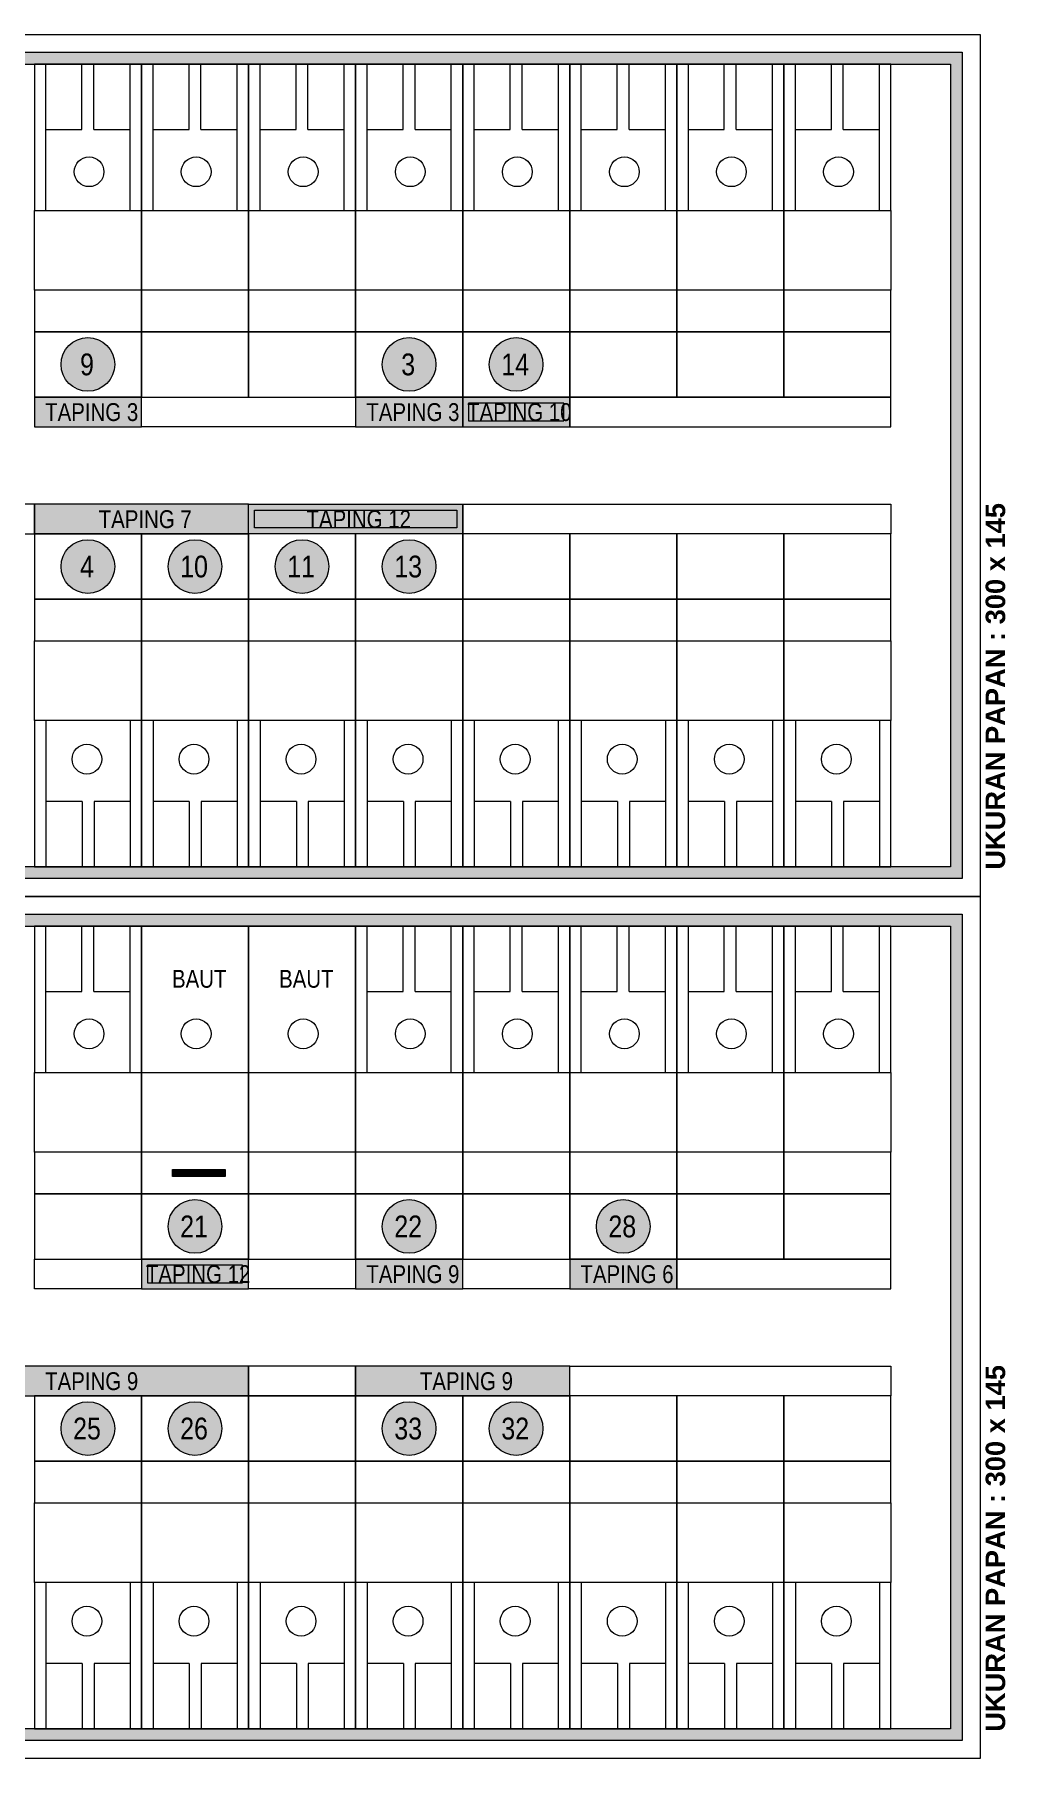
# Model space of a CAD drawing. Extents: x 23087 to 27677, y -101596 to -16840.
# Drawn here: x 27068.8 to 27232.1, y -101596.4 to -101306.4 of the extents above; entities that cross this region are included whole.
import ezdxf
from ezdxf.enums import TextEntityAlignment as Align

# ---------------------------------------------------------------- set-up
doc = ezdxf.new("R2010")
doc.units = 0
doc.header["$LTSCALE"] = 25
doc.header["$MEASUREMENT"] = 0
doc.layers.get('0').update_dxf_attribs({"linetype": 'CONTINUOUS'})
doc.layers.add('PENJEPIT', color=7, linetype='CONTINUOUS')
doc.styles.add('721CNBT-ROM', font='swissc.ttf')
doc.styles.add('SWIS', font='swissc.ttf')
doc.styles.add('TNR-REG', font='times.ttf')

msp = doc.modelspace()

# ---------------------------------------------------------------- hatches: boundary and pattern name
at = {"lineweight": 5, "true_color": 0xfb9d05}
h = msp.add_hatch(color=30, dxfattribs=at)
h.paths.add_polyline_path([(26930.82, -101309.36), (27224.82, -101309.36), (27224.82, -101448.36), (26930.82, -101448.36)])
h.paths.add_polyline_path([(26932.82, -101311.36), (27222.82, -101311.36), (27222.82, -101446.36), (26932.82, -101446.36)], flags=16)
at = {"lineweight": 5, "true_color": 0xff99cc}
h = msp.add_hatch(color=231, dxfattribs=at)
edge = h.paths.add_edge_path()
edge.add_arc((27077.8, -101361.86), 4.51, 0, 360)
h = msp.add_hatch(color=231, dxfattribs=at)
edge = h.paths.add_edge_path()
edge.add_arc((27131.8, -101361.86), 4.51, 0, 360)
h = msp.add_hatch(color=231, dxfattribs=at)
edge = h.paths.add_edge_path()
edge.add_arc((27149.8, -101361.86), 4.51, 0, 360)
at = {"lineweight": 5, "true_color": 0x66ffff}
for points in [[(27086.82, -101367.36), (27068.82, -101367.36), (27068.82, -101372.36), (27086.82, -101372.36)], [(27140.82, -101367.36), (27122.82, -101367.36), (27122.82, -101372.36), (27140.82, -101372.36)]]:
    msp.add_hatch(color=131, dxfattribs=at).paths.add_polyline_path(points)
at = {"lineweight": 5, "true_color": 0xccffcc}
msp.add_hatch(color=254, dxfattribs=at).paths.add_polyline_path([(27158.82, -101367.36), (27140.82, -101367.36), (27140.82, -101372.36), (27158.82, -101372.36)])
at = {"lineweight": 5, "true_color": 0xffffff}
for points in [[(27157.82, -101368.36), (27141.82, -101368.36), (27141.82, -101371.36), (27157.82, -101371.36)], [(27139.82, -101389.36), (27105.82, -101389.36), (27105.82, -101386.36), (27139.82, -101386.36)], [(27092.03, -101497.28), (27093.29, -101497.28), (27093.29, -101498.45), (27092.03, -101498.45)], [(27093.29, -101497.28), (27094.56, -101497.28), (27094.56, -101498.45), (27093.29, -101498.45)], [(27094.56, -101497.28), (27095.82, -101497.28), (27095.82, -101498.45), (27094.56, -101498.45)], [(27095.82, -101497.28), (27097.09, -101497.28), (27097.09, -101498.45), (27095.82, -101498.45)], [(27097.09, -101497.28), (27098.35, -101497.28), (27098.35, -101498.45), (27097.09, -101498.45)], [(27098.35, -101497.28), (27099.62, -101497.28), (27099.62, -101498.45), (27098.35, -101498.45)], [(27099.62, -101497.28), (27100.88, -101497.28), (27100.88, -101498.45), (27099.62, -101498.45)], [(27103.82, -101513.36), (27087.82, -101513.36), (27087.82, -101516.36), (27103.82, -101516.36)]]:
    msp.add_hatch(color=7, dxfattribs=at).paths.add_polyline_path(points)
at = {"lineweight": 5, "true_color": 0xfb9d05}
msp.add_hatch(color=30, dxfattribs=at).paths.add_polyline_path([(27104.82, -101385.36), (27068.82, -101385.36), (27068.82, -101390.36), (27104.82, -101390.36)])
at = {"lineweight": 5, "true_color": 0xb4ff00}
for points in [[(27140.82, -101390.36), (27104.82, -101390.36), (27104.82, -101385.36), (27140.82, -101385.36)], [(27104.82, -101512.36), (27086.82, -101512.36), (27086.82, -101517.36), (27104.82, -101517.36)]]:
    msp.add_hatch(color=60, dxfattribs=at).paths.add_polyline_path(points)
h = msp.add_hatch(color=60, dxfattribs=at)
edge = h.paths.add_edge_path()
edge.add_arc((27077.8, -101395.86), 4.51, 0, 360)
at = {"lineweight": 5, "true_color": 0xffffff}
h = msp.add_hatch(color=7, dxfattribs=at)
edge = h.paths.add_edge_path()
edge.add_arc((27095.8, -101395.86), 4.51, 0, 360)
h = msp.add_hatch(color=7, dxfattribs=at)
edge = h.paths.add_edge_path()
edge.add_arc((27113.8, -101395.86), 4.51, 0, 360)
h = msp.add_hatch(color=7, dxfattribs=at)
edge = h.paths.add_edge_path()
edge.add_arc((27131.8, -101395.86), 4.51, 0, 360)
at = {"lineweight": 5, "true_color": 0xfb9d05}
h = msp.add_hatch(color=30, dxfattribs=at)
h.paths.add_polyline_path([(26930.82, -101454.36), (27224.82, -101454.36), (27224.82, -101593.36), (26930.82, -101593.36)])
h.paths.add_polyline_path([(26932.82, -101456.36), (27222.82, -101456.36), (27222.82, -101591.36), (26932.82, -101591.36)], flags=16)
at = {"lineweight": 5, "true_color": 0xff99cc}
h = msp.add_hatch(color=231, dxfattribs=at)
edge = h.paths.add_edge_path()
edge.add_arc((27095.8, -101506.86), 4.51, 0, 360)
h = msp.add_hatch(color=231, dxfattribs=at)
edge = h.paths.add_edge_path()
edge.add_arc((27131.8, -101506.86), 4.51, 0, 360)
at = {"lineweight": 5, "true_color": 0xccffcc}
h = msp.add_hatch(color=254, dxfattribs=at)
edge = h.paths.add_edge_path()
edge.add_arc((27167.8, -101506.86), 4.51, 0, 360)
at = {"lineweight": 5, "true_color": 0xffcc99}
for points in [[(27140.82, -101512.36), (27122.82, -101512.36), (27122.82, -101517.36), (27140.82, -101517.36)], [(27104.82, -101530.36), (27050.82, -101530.36), (27050.82, -101535.36), (27104.82, -101535.36)], [(27158.82, -101530.36), (27122.82, -101530.36), (27122.82, -101535.36), (27158.82, -101535.36)]]:
    msp.add_hatch(color=31, dxfattribs=at).paths.add_polyline_path(points)
at = {"lineweight": 5, "true_color": 0xff99cc}
msp.add_hatch(color=231, dxfattribs=at).paths.add_polyline_path([(27176.82, -101512.36), (27158.82, -101512.36), (27158.82, -101517.36), (27176.82, -101517.36)])
at = {"lineweight": 5, "true_color": 0xccffcc}
h = msp.add_hatch(color=254, dxfattribs=at)
edge = h.paths.add_edge_path()
edge.add_arc((27077.8, -101540.86), 4.51, 0, 360)
at = {"lineweight": 5, "true_color": 0xffffff}
h = msp.add_hatch(color=7, dxfattribs=at)
edge = h.paths.add_edge_path()
edge.add_arc((27095.8, -101540.86), 4.51, 0, 360)
at = {"lineweight": 5, "true_color": 0xccffcc}
h = msp.add_hatch(color=254, dxfattribs=at)
edge = h.paths.add_edge_path()
edge.add_arc((27131.8, -101540.86), 4.51, 0, 360)
h = msp.add_hatch(color=254, dxfattribs=at)
edge = h.paths.add_edge_path()
edge.add_arc((27149.8, -101540.86), 4.51, 0, 360)

# ---------------------------------------------------------------- linework, layer by layer
at = {"lineweight": 5}
for points in [[(26927.82, -101306.36), (27227.82, -101306.36), (27227.82, -101451.36), (26927.82, -101451.36)], [(26930.82, -101309.36), (27224.82, -101309.36), (27224.82, -101448.36), (26930.82, -101448.36)], [(26932.82, -101311.36), (27222.82, -101311.36), (27222.82, -101446.36), (26932.82, -101446.36)], [(27068.82, -101335.96), (27086.82, -101335.96), (27086.82, -101349.36), (27068.82, -101349.36)], [(27086.82, -101335.96), (27104.82, -101335.96), (27104.82, -101349.36), (27086.82, -101349.36)], [(27104.82, -101335.96), (27122.82, -101335.96), (27122.82, -101349.36), (27104.82, -101349.36)], [(27122.82, -101335.96), (27140.82, -101335.96), (27140.82, -101349.36), (27122.82, -101349.36)], [(27140.82, -101335.96), (27158.82, -101335.96), (27158.82, -101349.36), (27140.82, -101349.36)], [(27158.82, -101335.96), (27176.82, -101335.96), (27176.82, -101349.36), (27158.82, -101349.36)], [(27176.82, -101335.96), (27194.82, -101335.96), (27194.82, -101349.36), (27176.82, -101349.36)], [(27194.82, -101335.96), (27212.82, -101335.96), (27212.82, -101349.36), (27194.82, -101349.36)], [(27068.82, -101367.36), (27086.82, -101367.36), (27086.82, -101356.36), (27068.82, -101356.36)], [(27086.82, -101367.36), (27104.82, -101367.36), (27104.82, -101356.36), (27086.82, -101356.36)], [(27104.82, -101367.36), (27122.82, -101367.36), (27122.82, -101356.36), (27104.82, -101356.36)], [(27122.82, -101367.36), (27140.82, -101367.36), (27140.82, -101356.36), (27122.82, -101356.36)], [(27140.82, -101367.36), (27158.82, -101367.36), (27158.82, -101356.36), (27140.82, -101356.36)], [(27158.82, -101367.36), (27176.82, -101367.36), (27176.82, -101356.36), (27158.82, -101356.36)], [(27176.82, -101367.36), (27194.82, -101367.36), (27194.82, -101356.36), (27176.82, -101356.36)], [(27194.82, -101367.36), (27212.82, -101367.36), (27212.82, -101356.36), (27194.82, -101356.36)], [(27086.82, -101367.36), (27068.82, -101367.36), (27068.82, -101372.36), (27086.82, -101372.36)], [(27122.82, -101372.36), (27086.82, -101372.36), (27086.82, -101367.36), (27122.82, -101367.36)], [(27140.82, -101367.36), (27122.82, -101367.36), (27122.82, -101372.36), (27140.82, -101372.36)], [(27158.82, -101367.36), (27140.82, -101367.36), (27140.82, -101372.36), (27158.82, -101372.36)], [(27157.82, -101368.36), (27141.82, -101368.36), (27141.82, -101371.36), (27157.82, -101371.36)], [(27212.82, -101367.36), (27158.82, -101367.36), (27158.82, -101372.36), (27212.82, -101372.36)], [(27068.82, -101385.36), (27050.82, -101385.36), (27050.82, -101390.36), (27068.82, -101390.36)], [(27104.82, -101385.36), (27068.82, -101385.36), (27068.82, -101390.36), (27104.82, -101390.36)], [(27140.82, -101390.36), (27104.82, -101390.36), (27104.82, -101385.36), (27140.82, -101385.36)], [(27139.82, -101389.36), (27105.82, -101389.36), (27105.82, -101386.36), (27139.82, -101386.36)], [(27212.82, -101390.36), (27140.82, -101390.36), (27140.82, -101385.36), (27212.82, -101385.36)], [(27086.82, -101390.36), (27068.82, -101390.36), (27068.82, -101401.36), (27086.82, -101401.36)], [(27104.82, -101390.36), (27086.82, -101390.36), (27086.82, -101401.36), (27104.82, -101401.36)], [(27122.82, -101390.36), (27104.82, -101390.36), (27104.82, -101401.36), (27122.82, -101401.36)], [(27140.82, -101390.36), (27122.82, -101390.36), (27122.82, -101401.36), (27140.82, -101401.36)], [(27158.82, -101390.36), (27140.82, -101390.36), (27140.82, -101401.36), (27158.82, -101401.36)], [(27176.82, -101390.36), (27158.82, -101390.36), (27158.82, -101401.36), (27176.82, -101401.36)], [(27194.82, -101390.36), (27176.82, -101390.36), (27176.82, -101401.36), (27194.82, -101401.36)], [(27212.82, -101390.36), (27194.82, -101390.36), (27194.82, -101401.36), (27212.82, -101401.36)], [(27086.82, -101421.76), (27068.82, -101421.76), (27068.82, -101408.36), (27086.82, -101408.36)], [(27104.82, -101421.76), (27086.82, -101421.76), (27086.82, -101408.36), (27104.82, -101408.36)], [(27122.82, -101421.76), (27104.82, -101421.76), (27104.82, -101408.36), (27122.82, -101408.36)], [(27140.82, -101421.76), (27122.82, -101421.76), (27122.82, -101408.36), (27140.82, -101408.36)], [(27158.82, -101421.76), (27140.82, -101421.76), (27140.82, -101408.36), (27158.82, -101408.36)], [(27176.82, -101421.76), (27158.82, -101421.76), (27158.82, -101408.36), (27176.82, -101408.36)], [(27194.82, -101421.76), (27176.82, -101421.76), (27176.82, -101408.36), (27194.82, -101408.36)], [(27212.82, -101421.76), (27194.82, -101421.76), (27194.82, -101408.36), (27212.82, -101408.36)], [(26927.82, -101451.36), (27227.82, -101451.36), (27227.82, -101596.36), (26927.82, -101596.36)], [(26930.82, -101454.36), (27224.82, -101454.36), (27224.82, -101593.36), (26930.82, -101593.36)], [(26932.82, -101456.36), (27222.82, -101456.36), (27222.82, -101591.36), (26932.82, -101591.36)], [(27068.82, -101480.96), (27086.82, -101480.96), (27086.82, -101494.36), (27068.82, -101494.36)], [(27086.82, -101480.96), (27104.82, -101480.96), (27104.82, -101494.36), (27086.82, -101494.36)], [(27104.82, -101480.96), (27122.82, -101480.96), (27122.82, -101494.36), (27104.82, -101494.36)], [(27122.82, -101480.96), (27140.82, -101480.96), (27140.82, -101494.36), (27122.82, -101494.36)], [(27140.82, -101480.96), (27158.82, -101480.96), (27158.82, -101494.36), (27140.82, -101494.36)], [(27158.82, -101480.96), (27176.82, -101480.96), (27176.82, -101494.36), (27158.82, -101494.36)], [(27176.82, -101480.96), (27194.82, -101480.96), (27194.82, -101494.36), (27176.82, -101494.36)], [(27194.82, -101480.96), (27212.82, -101480.96), (27212.82, -101494.36), (27194.82, -101494.36)], [(27092.03, -101497.28), (27093.29, -101497.28), (27093.29, -101498.45), (27092.03, -101498.45)], [(27093.29, -101497.28), (27094.56, -101497.28), (27094.56, -101498.45), (27093.29, -101498.45)], [(27094.56, -101497.28), (27095.82, -101497.28), (27095.82, -101498.45), (27094.56, -101498.45)], [(27095.82, -101497.28), (27097.09, -101497.28), (27097.09, -101498.45), (27095.82, -101498.45)], [(27097.09, -101497.28), (27098.35, -101497.28), (27098.35, -101498.45), (27097.09, -101498.45)], [(27098.35, -101497.28), (27099.62, -101497.28), (27099.62, -101498.45), (27098.35, -101498.45)], [(27099.62, -101497.28), (27100.88, -101497.28), (27100.88, -101498.45), (27099.62, -101498.45)], [(27068.82, -101512.36), (27086.82, -101512.36), (27086.82, -101501.36), (27068.82, -101501.36)], [(27086.82, -101512.36), (27104.82, -101512.36), (27104.82, -101501.36), (27086.82, -101501.36)], [(27104.82, -101512.36), (27122.82, -101512.36), (27122.82, -101501.36), (27104.82, -101501.36)], [(27122.82, -101512.36), (27140.82, -101512.36), (27140.82, -101501.36), (27122.82, -101501.36)], [(27140.82, -101512.36), (27158.82, -101512.36), (27158.82, -101501.36), (27140.82, -101501.36)], [(27158.82, -101512.36), (27176.82, -101512.36), (27176.82, -101501.36), (27158.82, -101501.36)], [(27176.82, -101512.36), (27194.82, -101512.36), (27194.82, -101501.36), (27176.82, -101501.36)], [(27194.82, -101512.36), (27212.82, -101512.36), (27212.82, -101501.36), (27194.82, -101501.36)], [(27068.82, -101512.36), (27086.82, -101512.36), (27086.82, -101517.36), (27068.82, -101517.36)], [(27104.82, -101512.36), (27086.82, -101512.36), (27086.82, -101517.36), (27104.82, -101517.36)], [(27103.82, -101513.36), (27087.82, -101513.36), (27087.82, -101516.36), (27103.82, -101516.36)], [(27122.82, -101517.36), (27104.82, -101517.36), (27104.82, -101512.36), (27122.82, -101512.36)], [(27140.82, -101512.36), (27122.82, -101512.36), (27122.82, -101517.36), (27140.82, -101517.36)], [(27158.82, -101517.36), (27140.82, -101517.36), (27140.82, -101512.36), (27158.82, -101512.36)], [(27176.82, -101512.36), (27158.82, -101512.36), (27158.82, -101517.36), (27176.82, -101517.36)], [(27212.82, -101512.36), (27176.82, -101512.36), (27176.82, -101517.36), (27212.82, -101517.36)], [(27104.82, -101530.36), (27050.82, -101530.36), (27050.82, -101535.36), (27104.82, -101535.36)], [(27122.82, -101530.36), (27104.82, -101530.36), (27104.82, -101535.36), (27122.82, -101535.36)], [(27158.82, -101530.36), (27122.82, -101530.36), (27122.82, -101535.36), (27158.82, -101535.36)], [(27212.82, -101535.36), (27158.82, -101535.36), (27158.82, -101530.36), (27212.82, -101530.36)], [(27086.82, -101535.36), (27068.82, -101535.36), (27068.82, -101546.36), (27086.82, -101546.36)], [(27104.82, -101535.36), (27086.82, -101535.36), (27086.82, -101546.36), (27104.82, -101546.36)], [(27122.82, -101535.36), (27104.82, -101535.36), (27104.82, -101546.36), (27122.82, -101546.36)], [(27140.82, -101535.36), (27122.82, -101535.36), (27122.82, -101546.36), (27140.82, -101546.36)], [(27158.82, -101535.36), (27140.82, -101535.36), (27140.82, -101546.36), (27158.82, -101546.36)], [(27176.82, -101535.36), (27158.82, -101535.36), (27158.82, -101546.36), (27176.82, -101546.36)], [(27194.82, -101535.36), (27176.82, -101535.36), (27176.82, -101546.36), (27194.82, -101546.36)], [(27212.82, -101535.36), (27194.82, -101535.36), (27194.82, -101546.36), (27212.82, -101546.36)], [(27086.82, -101566.76), (27068.82, -101566.76), (27068.82, -101553.36), (27086.82, -101553.36)], [(27104.82, -101566.76), (27086.82, -101566.76), (27086.82, -101553.36), (27104.82, -101553.36)], [(27122.82, -101566.76), (27104.82, -101566.76), (27104.82, -101553.36), (27122.82, -101553.36)], [(27140.82, -101566.76), (27122.82, -101566.76), (27122.82, -101553.36), (27140.82, -101553.36)], [(27158.82, -101566.76), (27140.82, -101566.76), (27140.82, -101553.36), (27158.82, -101553.36)], [(27176.82, -101566.76), (27158.82, -101566.76), (27158.82, -101553.36), (27176.82, -101553.36)], [(27194.82, -101566.76), (27176.82, -101566.76), (27176.82, -101553.36), (27194.82, -101553.36)], [(27212.82, -101566.76), (27194.82, -101566.76), (27194.82, -101553.36), (27212.82, -101553.36)]]:
    msp.add_lwpolyline(points, close=True, dxfattribs=at)
at = {"color": 0, "linetype": 'ByBlock', "lineweight": 5}
for points in [[(27068.82, -101356.36), (27086.82, -101356.36), (27086.82, -101349.36), (27068.82, -101349.36)], [(27086.82, -101356.36), (27104.82, -101356.36), (27104.82, -101349.36), (27086.82, -101349.36)], [(27104.82, -101356.36), (27122.82, -101356.36), (27122.82, -101349.36), (27104.82, -101349.36)], [(27122.82, -101356.36), (27140.82, -101356.36), (27140.82, -101349.36), (27122.82, -101349.36)], [(27140.82, -101356.36), (27158.82, -101356.36), (27158.82, -101349.36), (27140.82, -101349.36)], [(27158.82, -101356.36), (27176.82, -101356.36), (27176.82, -101349.36), (27158.82, -101349.36)], [(27176.82, -101356.36), (27194.82, -101356.36), (27194.82, -101349.36), (27176.82, -101349.36)], [(27194.82, -101356.36), (27212.82, -101356.36), (27212.82, -101349.36), (27194.82, -101349.36)], [(27086.82, -101401.36), (27068.82, -101401.36), (27068.82, -101408.36), (27086.82, -101408.36)], [(27104.82, -101401.36), (27086.82, -101401.36), (27086.82, -101408.36), (27104.82, -101408.36)], [(27122.82, -101401.36), (27104.82, -101401.36), (27104.82, -101408.36), (27122.82, -101408.36)], [(27140.82, -101401.36), (27122.82, -101401.36), (27122.82, -101408.36), (27140.82, -101408.36)], [(27158.82, -101401.36), (27140.82, -101401.36), (27140.82, -101408.36), (27158.82, -101408.36)], [(27176.82, -101401.36), (27158.82, -101401.36), (27158.82, -101408.36), (27176.82, -101408.36)], [(27194.82, -101401.36), (27176.82, -101401.36), (27176.82, -101408.36), (27194.82, -101408.36)], [(27212.82, -101401.36), (27194.82, -101401.36), (27194.82, -101408.36), (27212.82, -101408.36)], [(27068.82, -101501.36), (27086.82, -101501.36), (27086.82, -101494.36), (27068.82, -101494.36)], [(27086.82, -101501.36), (27104.82, -101501.36), (27104.82, -101494.36), (27086.82, -101494.36)], [(27104.82, -101501.36), (27122.82, -101501.36), (27122.82, -101494.36), (27104.82, -101494.36)], [(27122.82, -101501.36), (27140.82, -101501.36), (27140.82, -101494.36), (27122.82, -101494.36)], [(27140.82, -101501.36), (27158.82, -101501.36), (27158.82, -101494.36), (27140.82, -101494.36)], [(27158.82, -101501.36), (27176.82, -101501.36), (27176.82, -101494.36), (27158.82, -101494.36)], [(27176.82, -101501.36), (27194.82, -101501.36), (27194.82, -101494.36), (27176.82, -101494.36)], [(27194.82, -101501.36), (27212.82, -101501.36), (27212.82, -101494.36), (27194.82, -101494.36)], [(27086.82, -101546.36), (27068.82, -101546.36), (27068.82, -101553.36), (27086.82, -101553.36)], [(27104.82, -101546.36), (27086.82, -101546.36), (27086.82, -101553.36), (27104.82, -101553.36)], [(27122.82, -101546.36), (27104.82, -101546.36), (27104.82, -101553.36), (27122.82, -101553.36)], [(27140.82, -101546.36), (27122.82, -101546.36), (27122.82, -101553.36), (27140.82, -101553.36)], [(27158.82, -101546.36), (27140.82, -101546.36), (27140.82, -101553.36), (27158.82, -101553.36)], [(27176.82, -101546.36), (27158.82, -101546.36), (27158.82, -101553.36), (27176.82, -101553.36)], [(27194.82, -101546.36), (27176.82, -101546.36), (27176.82, -101553.36), (27194.82, -101553.36)], [(27212.82, -101546.36), (27194.82, -101546.36), (27194.82, -101553.36), (27212.82, -101553.36)]]:
    msp.add_lwpolyline(points, close=True, dxfattribs=at)
at = {"color": 160, "lineweight": 5}
for centre in [(27096, -101329.46), (27132, -101329.46), (27168, -101329.46), (27204, -101329.46), (27077.64, -101428.26), (27113.64, -101428.26), (27149.64, -101428.26), (27185.64, -101428.26), (27096, -101474.46), (27114, -101474.46), (27132, -101474.46), (27168, -101474.46), (27204, -101474.46), (27077.64, -101573.26), (27113.64, -101573.26), (27149.64, -101573.26), (27185.64, -101573.26)]:
    msp.add_circle(centre, 2.5, dxfattribs=at)
at = {"lineweight": 5}
for centre in [(27077.8, -101361.86), (27131.8, -101361.86), (27149.8, -101361.86), (27077.8, -101395.86), (27095.8, -101395.86), (27113.8, -101395.86), (27131.8, -101395.86), (27095.8, -101506.86), (27131.8, -101506.86), (27167.8, -101506.86), (27077.8, -101540.86), (27095.8, -101540.86), (27131.8, -101540.86), (27149.8, -101540.86)]:
    msp.add_circle(centre, 4.51, dxfattribs=at)
at = {"layer": 'PENJEPIT', "color": 160, "lineweight": 5}
for p, q in [((27076.8, -101322.36), (27076.8, -101311.36)), ((27078.8, -101322.36), (27078.8, -101311.36)), ((27094.8, -101322.36), (27094.8, -101311.36)), ((27096.8, -101322.36), (27096.8, -101311.36)), ((27112.8, -101322.36), (27112.8, -101311.36)), ((27114.8, -101322.36), (27114.8, -101311.36)), ((27130.8, -101322.36), (27130.8, -101311.36)), ((27132.8, -101322.36), (27132.8, -101311.36)), ((27148.8, -101322.36), (27148.8, -101311.36)), ((27150.8, -101322.36), (27150.8, -101311.36)), ((27166.8, -101322.36), (27166.8, -101311.36)), ((27168.8, -101322.36), (27168.8, -101311.36)), ((27184.8, -101322.36), (27184.8, -101311.36)), ((27186.8, -101322.36), (27186.8, -101311.36)), ((27202.8, -101322.36), (27202.8, -101311.36)), ((27204.8, -101322.36), (27204.8, -101311.36)), ((27070.7, -101322.36), (27076.8, -101322.36)), ((27078.8, -101322.36), (27084.9, -101322.36)), ((27088.7, -101322.36), (27094.8, -101322.36)), ((27096.8, -101322.36), (27102.9, -101322.36)), ((27106.7, -101322.36), (27112.8, -101322.36)), ((27114.8, -101322.36), (27120.9, -101322.36)), ((27124.7, -101322.36), (27130.8, -101322.36)), ((27132.8, -101322.36), (27138.9, -101322.36)), ((27142.7, -101322.36), (27148.8, -101322.36)), ((27150.8, -101322.36), (27156.9, -101322.36)), ((27160.7, -101322.36), (27166.8, -101322.36)), ((27168.8, -101322.36), (27174.9, -101322.36)), ((27178.7, -101322.36), (27184.8, -101322.36)), ((27186.8, -101322.36), (27192.9, -101322.36)), ((27196.7, -101322.36), (27202.8, -101322.36)), ((27204.8, -101322.36), (27210.9, -101322.36)), ((27076.85, -101435.36), (27070.75, -101435.36)), ((27076.85, -101435.36), (27076.85, -101446.36)), ((27078.85, -101435.36), (27078.85, -101446.36)), ((27084.95, -101435.36), (27078.85, -101435.36)), ((27094.85, -101435.36), (27088.75, -101435.36)), ((27094.85, -101435.36), (27094.85, -101446.36)), ((27096.85, -101435.36), (27096.85, -101446.36)), ((27102.95, -101435.36), (27096.85, -101435.36)), ((27112.85, -101435.36), (27106.75, -101435.36)), ((27112.85, -101435.36), (27112.85, -101446.36)), ((27114.85, -101435.36), (27114.85, -101446.36)), ((27120.95, -101435.36), (27114.85, -101435.36)), ((27130.85, -101435.36), (27124.75, -101435.36)), ((27130.85, -101435.36), (27130.85, -101446.36)), ((27132.85, -101435.36), (27132.85, -101446.36)), ((27138.95, -101435.36), (27132.85, -101435.36)), ((27148.85, -101435.36), (27142.75, -101435.36)), ((27148.85, -101435.36), (27148.85, -101446.36)), ((27150.85, -101435.36), (27150.85, -101446.36)), ((27156.95, -101435.36), (27150.85, -101435.36)), ((27166.85, -101435.36), (27160.75, -101435.36)), ((27166.85, -101435.36), (27166.85, -101446.36)), ((27168.85, -101435.36), (27168.85, -101446.36)), ((27174.95, -101435.36), (27168.85, -101435.36)), ((27184.85, -101435.36), (27178.75, -101435.36)), ((27184.85, -101435.36), (27184.85, -101446.36)), ((27186.85, -101435.36), (27186.85, -101446.36)), ((27192.95, -101435.36), (27186.85, -101435.36)), ((27202.85, -101435.36), (27196.75, -101435.36)), ((27202.85, -101435.36), (27202.85, -101446.36)), ((27204.85, -101435.36), (27204.85, -101446.36)), ((27210.95, -101435.36), (27204.85, -101435.36)), ((27076.8, -101467.36), (27076.8, -101456.36)), ((27078.8, -101467.36), (27078.8, -101456.36)), ((27130.8, -101467.36), (27130.8, -101456.36)), ((27132.8, -101467.36), (27132.8, -101456.36)), ((27148.8, -101467.36), (27148.8, -101456.36)), ((27150.8, -101467.36), (27150.8, -101456.36)), ((27166.8, -101467.36), (27166.8, -101456.36)), ((27168.8, -101467.36), (27168.8, -101456.36)), ((27184.8, -101467.36), (27184.8, -101456.36)), ((27186.8, -101467.36), (27186.8, -101456.36)), ((27202.8, -101467.36), (27202.8, -101456.36)), ((27204.8, -101467.36), (27204.8, -101456.36)), ((27070.7, -101467.36), (27076.8, -101467.36)), ((27078.8, -101467.36), (27084.9, -101467.36)), ((27124.7, -101467.36), (27130.8, -101467.36)), ((27132.8, -101467.36), (27138.9, -101467.36)), ((27142.7, -101467.36), (27148.8, -101467.36)), ((27150.8, -101467.36), (27156.9, -101467.36)), ((27160.7, -101467.36), (27166.8, -101467.36)), ((27168.8, -101467.36), (27174.9, -101467.36)), ((27178.7, -101467.36), (27184.8, -101467.36)), ((27186.8, -101467.36), (27192.9, -101467.36)), ((27196.7, -101467.36), (27202.8, -101467.36)), ((27204.8, -101467.36), (27210.9, -101467.36)), ((27076.85, -101580.36), (27070.75, -101580.36)), ((27076.85, -101580.36), (27076.85, -101591.36)), ((27078.85, -101580.36), (27078.85, -101591.36)), ((27084.95, -101580.36), (27078.85, -101580.36)), ((27094.85, -101580.36), (27088.75, -101580.36)), ((27094.85, -101580.36), (27094.85, -101591.36)), ((27096.85, -101580.36), (27096.85, -101591.36)), ((27102.95, -101580.36), (27096.85, -101580.36)), ((27112.85, -101580.36), (27106.75, -101580.36)), ((27112.85, -101580.36), (27112.85, -101591.36)), ((27114.85, -101580.36), (27114.85, -101591.36)), ((27120.95, -101580.36), (27114.85, -101580.36)), ((27130.85, -101580.36), (27124.75, -101580.36)), ((27130.85, -101580.36), (27130.85, -101591.36)), ((27132.85, -101580.36), (27132.85, -101591.36)), ((27138.95, -101580.36), (27132.85, -101580.36)), ((27148.85, -101580.36), (27142.75, -101580.36)), ((27148.85, -101580.36), (27148.85, -101591.36)), ((27150.85, -101580.36), (27150.85, -101591.36)), ((27156.95, -101580.36), (27150.85, -101580.36)), ((27166.85, -101580.36), (27160.75, -101580.36)), ((27166.85, -101580.36), (27166.85, -101591.36)), ((27168.85, -101580.36), (27168.85, -101591.36)), ((27174.95, -101580.36), (27168.85, -101580.36)), ((27184.85, -101580.36), (27178.75, -101580.36)), ((27184.85, -101580.36), (27184.85, -101591.36)), ((27186.85, -101580.36), (27186.85, -101591.36)), ((27192.95, -101580.36), (27186.85, -101580.36)), ((27202.85, -101580.36), (27196.75, -101580.36)), ((27202.85, -101580.36), (27202.85, -101591.36)), ((27204.85, -101580.36), (27204.85, -101591.36)), ((27210.95, -101580.36), (27204.85, -101580.36))]:
    msp.add_line(p, q, dxfattribs=at)
at = {"layer": 'PENJEPIT', "color": 0, "linetype": 'ByBlock', "lineweight": 5}
for points in [[(27068.82, -101335.96), (27086.82, -101335.96), (27086.82, -101311.36), (27068.82, -101311.36)], [(27086.82, -101335.96), (27104.82, -101335.96), (27104.82, -101311.36), (27086.82, -101311.36)], [(27104.82, -101335.96), (27122.82, -101335.96), (27122.82, -101311.36), (27104.82, -101311.36)], [(27122.82, -101335.96), (27140.82, -101335.96), (27140.82, -101311.36), (27122.82, -101311.36)], [(27140.82, -101335.96), (27158.82, -101335.96), (27158.82, -101311.36), (27140.82, -101311.36)], [(27158.82, -101335.96), (27176.82, -101335.96), (27176.82, -101311.36), (27158.82, -101311.36)], [(27176.82, -101335.96), (27194.82, -101335.96), (27194.82, -101311.36), (27176.82, -101311.36)], [(27194.82, -101335.96), (27212.82, -101335.96), (27212.82, -101311.36), (27194.82, -101311.36)], [(27086.82, -101421.76), (27068.82, -101421.76), (27068.82, -101446.36), (27086.82, -101446.36)], [(27104.82, -101421.76), (27086.82, -101421.76), (27086.82, -101446.36), (27104.82, -101446.36)], [(27122.82, -101421.76), (27104.82, -101421.76), (27104.82, -101446.36), (27122.82, -101446.36)], [(27140.82, -101421.76), (27122.82, -101421.76), (27122.82, -101446.36), (27140.82, -101446.36)], [(27158.82, -101421.76), (27140.82, -101421.76), (27140.82, -101446.36), (27158.82, -101446.36)], [(27176.82, -101421.76), (27158.82, -101421.76), (27158.82, -101446.36), (27176.82, -101446.36)], [(27194.82, -101421.76), (27176.82, -101421.76), (27176.82, -101446.36), (27194.82, -101446.36)], [(27212.82, -101421.76), (27194.82, -101421.76), (27194.82, -101446.36), (27212.82, -101446.36)], [(27068.82, -101480.96), (27086.82, -101480.96), (27086.82, -101456.36), (27068.82, -101456.36)], [(27086.82, -101480.96), (27104.82, -101480.96), (27104.82, -101456.36), (27086.82, -101456.36)], [(27104.82, -101480.96), (27122.82, -101480.96), (27122.82, -101456.36), (27104.82, -101456.36)], [(27122.82, -101480.96), (27140.82, -101480.96), (27140.82, -101456.36), (27122.82, -101456.36)], [(27140.82, -101480.96), (27158.82, -101480.96), (27158.82, -101456.36), (27140.82, -101456.36)], [(27158.82, -101480.96), (27176.82, -101480.96), (27176.82, -101456.36), (27158.82, -101456.36)], [(27176.82, -101480.96), (27194.82, -101480.96), (27194.82, -101456.36), (27176.82, -101456.36)], [(27194.82, -101480.96), (27212.82, -101480.96), (27212.82, -101456.36), (27194.82, -101456.36)], [(27086.82, -101566.76), (27068.82, -101566.76), (27068.82, -101591.36), (27086.82, -101591.36)], [(27104.82, -101566.76), (27086.82, -101566.76), (27086.82, -101591.36), (27104.82, -101591.36)], [(27122.82, -101566.76), (27104.82, -101566.76), (27104.82, -101591.36), (27122.82, -101591.36)], [(27140.82, -101566.76), (27122.82, -101566.76), (27122.82, -101591.36), (27140.82, -101591.36)], [(27158.82, -101566.76), (27140.82, -101566.76), (27140.82, -101591.36), (27158.82, -101591.36)], [(27176.82, -101566.76), (27158.82, -101566.76), (27158.82, -101591.36), (27176.82, -101591.36)], [(27194.82, -101566.76), (27176.82, -101566.76), (27176.82, -101591.36), (27194.82, -101591.36)], [(27212.82, -101566.76), (27194.82, -101566.76), (27194.82, -101591.36), (27212.82, -101591.36)]]:
    msp.add_lwpolyline(points, close=True, dxfattribs=at)
at = {"layer": 'PENJEPIT', "color": 160, "lineweight": 5}
for points in [[(27070.7, -101335.96), (27084.9, -101335.96), (27084.9, -101311.36), (27070.7, -101311.36)], [(27088.7, -101335.96), (27102.9, -101335.96), (27102.9, -101311.36), (27088.7, -101311.36)], [(27106.7, -101335.96), (27120.9, -101335.96), (27120.9, -101311.36), (27106.7, -101311.36)], [(27124.7, -101335.96), (27138.9, -101335.96), (27138.9, -101311.36), (27124.7, -101311.36)], [(27142.7, -101335.96), (27156.9, -101335.96), (27156.9, -101311.36), (27142.7, -101311.36)], [(27160.7, -101335.96), (27174.9, -101335.96), (27174.9, -101311.36), (27160.7, -101311.36)], [(27178.7, -101335.96), (27192.9, -101335.96), (27192.9, -101311.36), (27178.7, -101311.36)], [(27196.7, -101335.96), (27210.9, -101335.96), (27210.9, -101311.36), (27196.7, -101311.36)], [(27084.95, -101421.76), (27070.75, -101421.76), (27070.75, -101446.36), (27084.95, -101446.36)], [(27102.95, -101421.76), (27088.75, -101421.76), (27088.75, -101446.36), (27102.95, -101446.36)], [(27120.95, -101421.76), (27106.75, -101421.76), (27106.75, -101446.36), (27120.95, -101446.36)], [(27138.95, -101421.76), (27124.75, -101421.76), (27124.75, -101446.36), (27138.95, -101446.36)], [(27156.95, -101421.76), (27142.75, -101421.76), (27142.75, -101446.36), (27156.95, -101446.36)], [(27174.95, -101421.76), (27160.75, -101421.76), (27160.75, -101446.36), (27174.95, -101446.36)], [(27192.95, -101421.76), (27178.75, -101421.76), (27178.75, -101446.36), (27192.95, -101446.36)], [(27210.95, -101421.76), (27196.75, -101421.76), (27196.75, -101446.36), (27210.95, -101446.36)], [(27070.7, -101480.96), (27084.9, -101480.96), (27084.9, -101456.36), (27070.7, -101456.36)], [(27124.7, -101480.96), (27138.9, -101480.96), (27138.9, -101456.36), (27124.7, -101456.36)], [(27142.7, -101480.96), (27156.9, -101480.96), (27156.9, -101456.36), (27142.7, -101456.36)], [(27160.7, -101480.96), (27174.9, -101480.96), (27174.9, -101456.36), (27160.7, -101456.36)], [(27178.7, -101480.96), (27192.9, -101480.96), (27192.9, -101456.36), (27178.7, -101456.36)], [(27196.7, -101480.96), (27210.9, -101480.96), (27210.9, -101456.36), (27196.7, -101456.36)], [(27084.95, -101566.76), (27070.75, -101566.76), (27070.75, -101591.36), (27084.95, -101591.36)], [(27102.95, -101566.76), (27088.75, -101566.76), (27088.75, -101591.36), (27102.95, -101591.36)], [(27120.95, -101566.76), (27106.75, -101566.76), (27106.75, -101591.36), (27120.95, -101591.36)], [(27138.95, -101566.76), (27124.75, -101566.76), (27124.75, -101591.36), (27138.95, -101591.36)], [(27156.95, -101566.76), (27142.75, -101566.76), (27142.75, -101591.36), (27156.95, -101591.36)], [(27174.95, -101566.76), (27160.75, -101566.76), (27160.75, -101591.36), (27174.95, -101591.36)], [(27192.95, -101566.76), (27178.75, -101566.76), (27178.75, -101591.36), (27192.95, -101591.36)], [(27210.95, -101566.76), (27196.75, -101566.76), (27196.75, -101591.36), (27210.95, -101591.36)]]:
    msp.add_lwpolyline(points, close=True, dxfattribs=at)
for centre in [(27078, -101329.46), (27114, -101329.46), (27150, -101329.46), (27186, -101329.46), (27095.64, -101428.26), (27131.64, -101428.26), (27167.64, -101428.26), (27203.64, -101428.26), (27078, -101474.46), (27150, -101474.46), (27186, -101474.46), (27095.64, -101573.26), (27131.64, -101573.26), (27167.64, -101573.26), (27203.64, -101573.26)]:
    msp.add_circle(centre, 2.5, dxfattribs=at)

# ---------------------------------------------------------------- texts
at = {"color": 0, "lineweight": 5, "style": '721CNBT-ROM'}
for s, height, p in [('9', 3.67, (27077.65, -101361.86)), ('3', 3.67, (27131.65, -101361.86)), ('14', 3.667, (27149.65, -101361.86)), ('4', 3.67, (27077.65, -101395.86)), ('10', 3.667, (27095.65, -101395.86)), ('11', 3.667, (27113.65, -101395.86)), ('13', 3.667, (27131.65, -101395.86)), ('21', 3.667, (27095.65, -101506.86)), ('22', 3.667, (27131.65, -101506.86)), ('28', 3.667, (27167.65, -101506.86)), ('25', 3.667, (27077.65, -101540.86)), ('26', 3.667, (27095.65, -101540.86)), ('33', 3.667, (27131.65, -101540.86)), ('32', 3.667, (27149.65, -101540.86))]:
    msp.add_text(s, height=height, dxfattribs=at).set_placement(p, align=Align.MIDDLE_CENTER)
at = {"lineweight": 5, "style": 'SWIS'}
for s, height, p in [('TAPING 3', 3, (27070.61, -101369.88)), ('TAPING 3', 3, (27124.61, -101369.88)), ('TAPING 10', 3, (27141.55, -101369.88)), ('TAPING 7', 3, (27079.61, -101387.89)), ('TAPING 12', 3, (27114.55, -101387.89)), ('BAUT', 3, (27091.94, -101465.21)), ('BAUT', 3, (27109.94, -101465.21)), ('1', 0.787, (27092.4, -101497.86)), ('2', 0.787, (27093.67, -101497.86)), ('3', 0.787, (27094.93, -101497.86)), ('4', 0.787, (27096.2, -101497.86)), ('6', 0.787, (27097.46, -101497.86)), ('7', 0.787, (27098.72, -101497.86)), ('8', 0.787, (27099.99, -101497.86)), ('TAPING 12', 3, (27087.55, -101514.88)), ('TAPING 9', 3, (27124.61, -101514.88)), ('TAPING 6', 3, (27160.61, -101514.88)), ('TAPING 9', 3, (27070.61, -101532.89)), ('TAPING 9', 3, (27133.61, -101532.89))]:
    msp.add_text(s, height=height, dxfattribs=at).set_placement(p, align=Align.MIDDLE_LEFT)
at = {"color": 0, "lineweight": 5, "char_height": 3.2832, "attachment_point": 5, "rotation": 90, "style": 'TNR-REG'}
for insert in [(27230.41, -101416.02), (27230.41, -101561.02)]:
    msp.add_mtext('{\\fArial|b1|i0|c0|p34;UKURAN PAPAN : 300 x 145 }', dxfattribs=dict(at, insert=insert))

doc.saveas('drawing.dxf')
